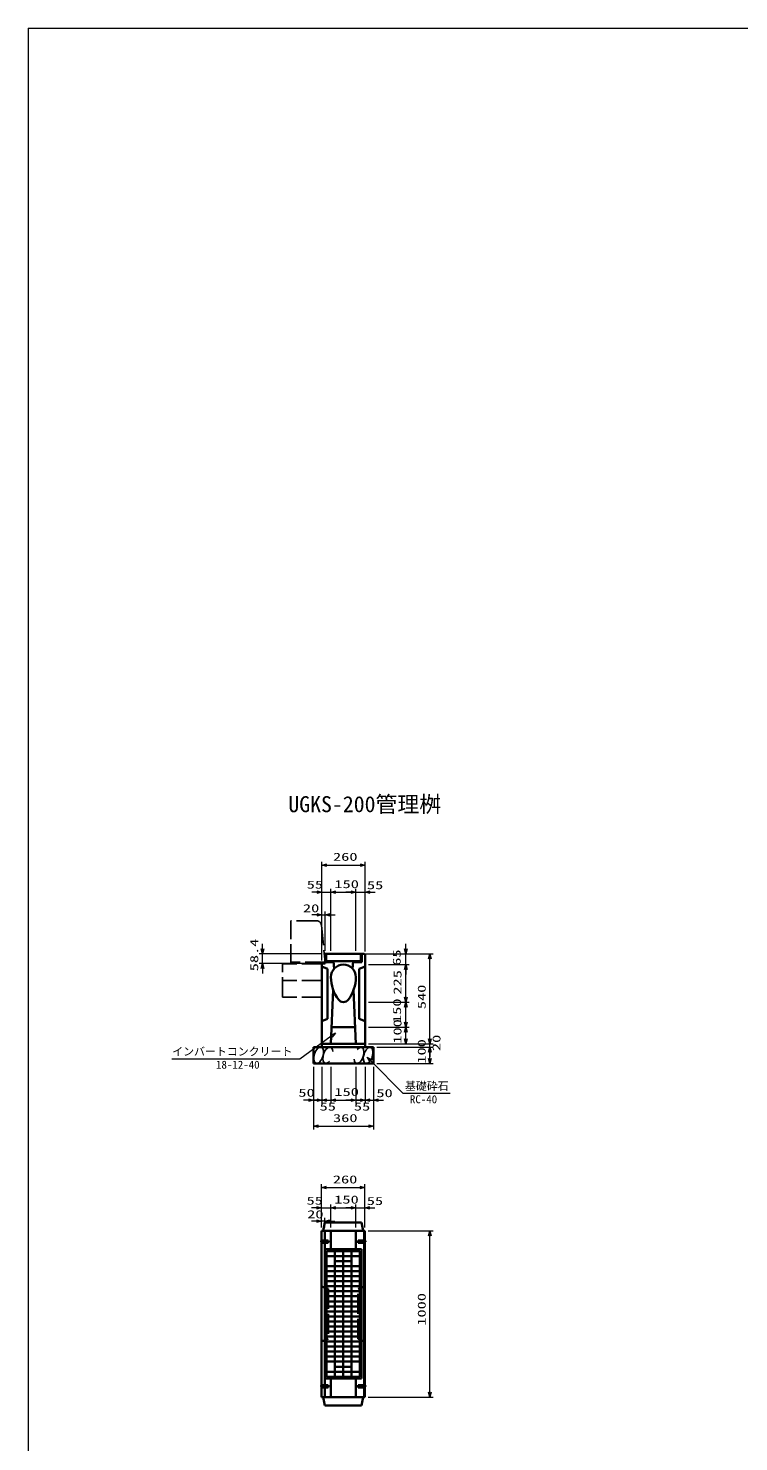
# Model space of a CAD drawing. Units: millimetres on the paper. Extents: x 15 to 1219, y 6 to 859.
# Drawn here: x 15 to 228.3, y 433.9 to 858.6 of the extents above; entities that cross this region are included whole.
import ezdxf
from ezdxf.enums import TextEntityAlignment as Align

# ---------------------------------------------------------------- set-up
doc = ezdxf.new("R2010")
doc.units = ezdxf.units.MM
doc.linetypes.add('DASHED', pattern=[7.5, 6, -1.5])
doc.linetypes.add('USER1', pattern=[18.5, 12, -1.5, 3.5, -1.5])
for name, color, linetype, lineweight in [('D-BMK（構造物基準線）', 2, 'USER1', 18), ('D-STR-DIM（寸法）', 7, 'Continuous', 13), ('D-STR-HTXT(基礎砕石-旗)', 7, 'Continuous', 13), ('D-STR-HTXT（旗上げ）', 7, 'Continuous', 13), ('D-STR-STRF(グリ)', 7, 'Continuous', 25), ('D-STR-STRF(歩車)', 7, 'DASHED', 25), ('D-STR-TXT(文字)', 7, 'DASHED', 18), ('D-STR（構造物）', 1, 'Continuous', 35)]:
    doc.layers.add(name, color=color, linetype=linetype, lineweight=lineweight)
doc.styles.add('ＭＳ ゴシック', font='')
doc.styles.get('ＭＳ ゴシック').set_extended_font_data('MS Gothic')

# ---------------------------------------------------------------- blocks, each defined once
blk = doc.blocks.new('_Open30')
at = {"color": 7, "linetype": 'Continuous', "lineweight": 13}
for p, q in [((-1, 0.2679), (0, 0)), ((0, 0), (-1, -0.2679)), ((0, 0), (-1, 0))]:
    blk.add_line(p, q, dxfattribs=at)

msp = doc.modelspace()

# ---------------------------------------------------------------- linework, layer by layer
at = {"layer": 'D-BMK（構造物基準線）'}
for p, q in [((105.463, 494.054), (102.614, 494.054)), ((116.538, 494.054), (113.689, 494.054)), ((105.463, 450.554), (102.614, 450.554)), ((116.538, 450.554), (113.689, 450.554))]:
    msp.add_line(p, q, dxfattribs=at)
at = {"layer": 'D-STR-DIM（寸法）', "color": 2}
for q in [(1218.617, 858.622), (15.01, 15.008)]:
    msp.add_line((15.01, 858.622), q, dxfattribs=at)
at = {"layer": 'D-STR-DIM（寸法）'}
for p, q in [((103.127, 599.987), (103.127, 608.196)), ((116.127, 599.987), (116.127, 608.196)), ((104.627, 607.196), (114.627, 607.196)), ((101.627, 598.987), (100.127, 598.987)), ((103.127, 578.455), (103.127, 599.987)), ((103.127, 598.987), (105.877, 598.987)), ((105.877, 581.45), (105.877, 599.987)), ((105.877, 581.419), (105.877, 599.987)), ((107.377, 598.987), (108.877, 598.987)), ((107.377, 598.987), (111.877, 598.987)), ((111.877, 598.987), (110.377, 598.987)), ((113.377, 581.419), (113.377, 599.987)), ((113.377, 581.45), (113.377, 599.987)), ((113.377, 598.987), (116.127, 598.987)), ((116.127, 581.255), (116.127, 599.987)), ((117.627, 598.987), (119.127, 598.987)), ((101.627, 592.178), (100.127, 592.178)), ((103.127, 578.455), (103.127, 593.178)), ((103.127, 592.178), (104.127, 592.178)), ((104.127, 581.455), (104.127, 593.178)), ((105.627, 592.178), (107.127, 592.178)), ((85.292, 582.005), (85.292, 583.505)), ((128.319, 582.005), (128.319, 583.505)), ((103.127, 580.505), (84.292, 580.505)), ((85.292, 577.585), (85.292, 580.505)), ((116.127, 580.505), (129.319, 580.505)), ((118.877, 580.508), (136.579, 580.508)), ((128.319, 577.254), (128.319, 580.505)), ((135.579, 555.005), (135.579, 579.008)), ((102.127, 577.585), (84.292, 577.585)), ((85.292, 576.085), (85.292, 574.585)), ((117.127, 577.254), (129.319, 577.254)), ((117.127, 577.254), (129.319, 577.254)), ((128.319, 567.505), (128.319, 575.754)), ((128.319, 575.754), (128.319, 574.254)), ((117.127, 566.005), (129.319, 566.005)), ((117.127, 566.005), (129.319, 566.005)), ((128.319, 560.005), (128.319, 564.505)), ((117.127, 558.505), (129.319, 558.505)), ((117.127, 558.505), (129.319, 558.505)), ((128.319, 555.005), (128.319, 557.005)), ((135.579, 555.005), (135.579, 556.505)), ((117.127, 553.505), (136.579, 553.505)), ((117.127, 553.505), (136.579, 553.505)), ((117.127, 553.505), (129.319, 553.505)), ((119.627, 552.505), (136.579, 552.505)), ((119.627, 552.505), (136.579, 552.505)), ((135.579, 552.505), (135.579, 553.505)), ((135.579, 549.005), (135.579, 551.005)), ((135.579, 551.005), (135.579, 549.505)), ((100.627, 546.505), (100.627, 535.538)), ((103.127, 546.505), (103.127, 535.538)), ((103.127, 546.505), (103.127, 535.538)), ((105.877, 546.505), (105.877, 535.538)), ((105.877, 546.505), (105.877, 535.538)), ((113.377, 546.505), (113.377, 535.538)), ((113.377, 546.505), (113.377, 535.538)), ((116.127, 546.505), (116.127, 535.538)), ((116.127, 546.505), (116.127, 535.538)), ((118.627, 546.505), (118.627, 535.538)), ((119.627, 547.505), (136.579, 547.505)), ((99.127, 536.538), (97.627, 536.538)), ((101.627, 536.538), (100.127, 536.538)), ((100.627, 536.538), (103.127, 536.538)), ((100.627, 535.538), (100.627, 527.686)), ((103.127, 536.538), (105.877, 536.538)), ((104.627, 536.538), (106.127, 536.538)), ((107.377, 536.538), (108.877, 536.538)), ((107.377, 536.538), (111.877, 536.538)), ((111.877, 536.538), (110.377, 536.538)), ((114.627, 536.538), (113.127, 536.538)), ((113.377, 536.538), (116.127, 536.538)), ((116.127, 536.538), (118.627, 536.538)), ((117.627, 536.538), (119.127, 536.538)), ((118.627, 535.538), (118.627, 527.686)), ((120.127, 536.538), (121.627, 536.538)), ((102.127, 528.686), (117.127, 528.686)), ((103.076, 505.201), (103.076, 511.251)), ((104.576, 510.251), (114.576, 510.251)), ((116.076, 505.201), (116.076, 511.251)), ((101.576, 504.201), (100.076, 504.201)), ((103.076, 498.304), (103.076, 505.201)), ((103.076, 504.201), (105.826, 504.201)), ((105.826, 498.356), (105.826, 505.201)), ((105.826, 498.304), (105.826, 505.201)), ((107.326, 504.201), (108.826, 504.201)), ((107.326, 504.201), (111.826, 504.201)), ((111.826, 504.201), (110.326, 504.201)), ((113.326, 498.304), (113.326, 505.201)), ((113.326, 498.341), (113.326, 505.201)), ((113.326, 504.201), (116.076, 504.201)), ((116.076, 498.274), (116.076, 505.201)), ((117.576, 504.201), (119.076, 504.201)), ((117.076, 497.304), (136.579, 497.304)), ((135.579, 448.804), (135.579, 495.804)), ((117.076, 447.304), (136.579, 447.304))]:
    msp.add_line(p, q, dxfattribs=at)
at = {"layer": 'D-STR-HTXT(基礎砕石-旗)'}
msp.add_lwpolyline([(141.671, 538.532), (127.567, 538.532), (117.844, 548.349)], dxfattribs=at)
at = {"layer": 'D-STR-HTXT（旗上げ）'}
for p, q in [((103.076, 498.304), (103.076, 501.188)), ((104.076, 498.304), (104.076, 501.188)), ((101.576, 500.188), (100.076, 500.188)), ((104.076, 500.188), (103.076, 500.188)), ((105.576, 500.188), (107.076, 500.188))]:
    msp.add_line(p, q, dxfattribs=at)
msp.add_lwpolyline([(58.119, 548.918), (96.564, 548.918), (105.993, 555.827)], dxfattribs=at)
at = {"layer": 'D-STR-STRF(グリ)'}
for centre, major_axis in [((102.202, 550.028), (0.79, 2.421)), ((117.051, 549.981), (-0.79, -2.421))]:
    msp.add_ellipse(centre, major_axis=major_axis, ratio=0.5139, dxfattribs=at)
for centre, major_axis in [((104.943, 550.028), (0.79, 2.421)), ((114.311, 549.981), (-0.79, -2.421))]:
    msp.add_ellipse(centre, major_axis=major_axis, ratio=0.5139, start_param=5.3575563, end_param=10.3750652, dxfattribs=at)
at = {"layer": 'D-STR-STRF(歩車)'}
for p, q in [((93.877, 577.455), (93.877, 590.455)), ((101.519, 590.455), (93.877, 590.455)), ((103.012, 589.104), (104.127, 577.955)), ((104.127, 577.955), (93.877, 577.955)), ((103.127, 577.455), (91.377, 577.455)), ((91.377, 567.455), (91.377, 577.455)), ((103.127, 577.455), (103.127, 567.455)), ((103.127, 572.455), (91.377, 572.455)), ((103.127, 567.455), (91.377, 567.455))]:
    msp.add_line(p, q, dxfattribs=at)
msp.add_arc((101.519, 588.955), 1.5, 5.71077, 89.99998, dxfattribs=at)
at = {"layer": 'D-STR（構造物）'}
for p, q in [((115.877, 580.505), (104.127, 580.505)), ((104.127, 580.505), (104.127, 577.585)), ((104.127, 580.505), (104.127, 578.005)), ((104.127, 578.005), (106.627, 578.005)), ((104.427, 578.305), (104.427, 580.505)), ((114.827, 578.305), (104.427, 578.305)), ((106.627, 578.005), (106.627, 578.305)), ((106.869, 576.046), (106.652, 578.305)), ((112.602, 578.305), (112.384, 576.046)), ((114.827, 578.305), (112.602, 578.305)), ((112.627, 578.305), (112.627, 578.005)), ((112.627, 578.005), (115.127, 578.005)), ((114.827, 580.505), (114.827, 578.305)), ((115.127, 578.005), (115.127, 580.505)), ((116.127, 580.255), (115.877, 580.505)), ((116.127, 552.505), (116.127, 580.255)), ((104.127, 577.585), (103.127, 577.585)), ((103.127, 577.585), (103.127, 552.505)), ((104.877, 575.985), (103.127, 576.735)), ((104.877, 560.985), (104.877, 575.985)), ((114.377, 575.985), (116.127, 576.735)), ((114.377, 575.985), (114.377, 560.985)), ((106.556, 569.654), (105.877, 553.505)), ((113.377, 553.505), (112.697, 569.654)), ((104.877, 560.985), (103.127, 560.235)), ((114.377, 560.985), (116.127, 560.235)), ((106.087, 558.505), (113.166, 558.505)), ((100.627, 552.505), (118.627, 552.505)), ((100.627, 552.505), (100.627, 547.505)), ((103.127, 553.505), (116.127, 553.505)), ((118.627, 547.505), (118.627, 552.505)), ((100.627, 547.505), (118.627, 547.505)), ((103.076, 447.304), (103.076, 497.304)), ((103.076, 497.304), (116.076, 497.304)), ((104.076, 499.804), (103.576, 497.304)), ((115.076, 499.804), (104.076, 499.804)), ((104.076, 497.304), (104.076, 447.304)), ((115.576, 497.304), (115.076, 499.804)), ((115.826, 447.304), (115.826, 497.304)), ((116.076, 497.304), (116.076, 447.304)), ((115.076, 491.729), (104.076, 491.729)), ((104.576, 491.179), (114.576, 491.179)), ((104.576, 453.429), (104.576, 491.179)), ((104.576, 489.669), (114.576, 489.669)), ((107.076, 491.179), (107.076, 453.429)), ((109.576, 453.429), (109.576, 491.179)), ((112.076, 491.179), (112.076, 453.429)), ((114.576, 491.179), (114.576, 453.429)), ((115.076, 452.879), (115.076, 491.729)), ((114.576, 486.649), (104.576, 486.649)), ((104.576, 485.139), (114.576, 485.139)), ((107.076, 488.159), (112.076, 488.159)), ((114.576, 483.629), (104.576, 483.629)), ((104.576, 482.119), (114.576, 482.119)), ((114.576, 480.609), (104.576, 480.609)), ((114.576, 479.099), (104.576, 479.099)), ((104.576, 477.589), (114.576, 477.589)), ((114.576, 476.079), (104.576, 476.079)), ((104.576, 474.569), (114.576, 474.569)), ((114.576, 473.059), (104.576, 473.059)), ((104.576, 471.549), (114.576, 471.549)), ((114.576, 470.039), (104.576, 470.039)), ((104.576, 468.529), (114.576, 468.529)), ((114.576, 467.019), (104.576, 467.019)), ((104.576, 465.509), (114.576, 465.509)), ((104.576, 463.999), (114.576, 463.999)), ((114.576, 462.489), (104.576, 462.489)), ((104.576, 460.979), (114.576, 460.979)), ((114.576, 459.469), (104.576, 459.469)), ((104.576, 457.959), (114.576, 457.959)), ((114.576, 454.939), (104.576, 454.939)), ((107.076, 456.449), (112.076, 456.449)), ((104.076, 452.879), (115.076, 452.879)), ((114.576, 453.429), (104.576, 453.429)), ((116.076, 447.304), (103.076, 447.304)), ((103.576, 447.304), (104.076, 444.804)), ((115.076, 444.804), (115.576, 447.304)), ((104.076, 444.804), (115.076, 444.804))]:
    msp.add_line(p, q, dxfattribs=at)
at = {"layer": 'D-STR（構造物）', "linetype": 'DASHED'}
for p, q in [((105.826, 497.304), (105.826, 491.834)), ((113.326, 491.834), (113.326, 497.304)), ((103.076, 494.404), (105.076, 494.404)), ((105.076, 493.704), (103.076, 493.704)), ((105.076, 494.404), (105.076, 493.704)), ((114.076, 494.404), (116.076, 494.404)), ((114.076, 493.704), (114.076, 494.404)), ((116.076, 493.704), (114.076, 493.704)), ((105.076, 479.804), (103.076, 480.554)), ((114.076, 479.804), (116.076, 480.554)), ((105.076, 479.804), (105.076, 464.804)), ((114.076, 464.804), (114.076, 479.804)), ((105.076, 464.804), (103.076, 464.054)), ((114.076, 464.804), (116.076, 464.054)), ((103.076, 450.904), (105.076, 450.904)), ((105.076, 450.904), (105.076, 450.204)), ((105.826, 452.879), (105.826, 447.304)), ((113.326, 452.879), (113.326, 447.304)), ((116.076, 450.904), (114.076, 450.904)), ((114.076, 450.904), (114.076, 450.204)), ((105.076, 450.204), (103.076, 450.204)), ((114.076, 450.204), (116.076, 450.204))]:
    msp.add_line(p, q, dxfattribs=at)
at = {"layer": 'D-STR（構造物）'}
for centre, radius, start, end in [((109.627, 573.505), 3.75, 0, 180), ((117.127, 573.505), 11.25, 180, 216.86989), ((102.127, 573.505), 11.25, 323.13008, 359.99998), ((109.627, 567.88), 1.875, 216.86978, 323.12999)]:
    msp.add_arc(centre, radius, start, end, dxfattribs=at)

# ---------------------------------------------------------------- block references
at = {"layer": 'D-STR-DIM（寸法）', "xscale": 1.5, "yscale": 1.5}
for p, rotation in [((103.127, 607.196), 180), ((105.877, 598.987), 180), ((105.877, 598.987), 180), ((116.127, 598.987), 180), ((104.127, 592.178), 180), ((85.292, 580.505), 270), ((128.319, 580.505), 270), ((135.579, 580.508), 90), ((85.292, 577.585), 90), ((128.319, 577.254), 90), ((128.319, 577.254), 90), ((128.319, 566.005), 270), ((128.319, 566.005), 90), ((128.319, 558.505), 270), ((128.319, 558.505), 90), ((128.319, 553.505), 270), ((135.579, 553.505), 270), ((135.579, 553.505), 270), ((135.579, 552.505), 90), ((135.579, 552.505), 90), ((135.579, 547.505), 270), ((103.127, 536.538), 180), ((105.877, 536.538), 180), ((105.877, 536.538), 180), ((116.127, 536.538), 180), ((118.627, 536.538), 180), ((100.627, 528.686), 180), ((103.076, 510.251), 180), ((105.826, 504.201), 180), ((105.826, 504.201), 180), ((116.076, 504.201), 180), ((135.579, 497.304), 90), ((135.579, 447.304), 270)]:
    msp.add_blockref('_Open30', p, dxfattribs=dict(at, rotation=rotation))
for p in [(116.127, 607.196), (103.127, 598.987), (113.377, 598.987), (113.377, 598.987), (103.127, 592.178), (100.627, 536.538), (103.127, 536.538), (113.377, 536.538), (113.377, 536.538), (116.127, 536.538), (118.627, 528.686), (116.076, 510.251), (103.076, 504.201), (113.326, 504.201), (113.326, 504.201)]:
    msp.add_blockref('_Open30', p, dxfattribs=at)
at = {"layer": 'D-STR-HTXT(基礎砕石-旗)', "xscale": 1.5, "yscale": 1.5, "rotation": 134.72505}
msp.add_blockref('_Open30', (116.788, 549.414), dxfattribs=at)
at = {"layer": 'D-STR-HTXT（旗上げ）', "xscale": 1.5, "yscale": 1.5}
for p, rotation in [((107.203, 556.713), 36.22839), ((104.076, 500.188), 180)]:
    msp.add_blockref('_Open30', p, dxfattribs=dict(at, rotation=rotation))
msp.add_blockref('_Open30', (103.076, 500.188), dxfattribs=at)

# ---------------------------------------------------------------- texts
at = {"layer": 'D-STR-DIM（寸法）', "style": 'ＭＳ ゴシック', "width": 1.5}
for s, p in [('260', (106.502, 607.733)), ('55', (98.608, 599.381)), ('150', (106.918, 599.525)), ('55', (116.692, 599.21)), ('20', (97.476, 592.28)), ('50', (96.1, 536.844)), ('150', (106.918, 537.075)), ('50', (119.519, 536.725)), ('55', (102.482, 532.689)), ('55', (112.777, 532.689)), ('360', (106.502, 529.223)), ('260', (106.451, 510.788)), ('55', (98.557, 504.419)), ('150', (106.867, 504.738)), ('55', (116.641, 504.324))]:
    msp.add_text(s, height=2.405, dxfattribs=at).set_placement(p, align=Align.BOTTOM_LEFT)
for s, p in [('58.4', (84.755, 575.26)), ('65', (127.553, 576.913)), ('225', (127.782, 568.25)), ('540', (135.042, 563.881)), ('150', (127.652, 559.728)), ('100', (127.782, 553.505)), ('100', (135.042, 547.505)), ('20', (139.494, 551.286)), ('1000', (135.042, 468.762))]:
    msp.add_text(s, height=2.405, rotation=90, dxfattribs=at).set_placement(p, align=Align.BOTTOM_LEFT)
at = {"layer": 'D-STR-HTXT(基礎砕石-旗)', "style": 'ＭＳ ゴシック'}
for s, p in [('基礎砕石', (128.102, 538.866)), ('RC-40', (129.59, 534.881))]:
    msp.add_text(s, height=2.405, dxfattribs=at).set_placement(p, align=Align.BOTTOM_LEFT)
at = {"layer": 'D-STR-HTXT（旗上げ）', "style": 'ＭＳ ゴシック'}
for s, p in [('インバートコンクリート', (58.227, 549.215)), ('18-12-40', (71.37, 545.267))]:
    msp.add_text(s, height=2.405, dxfattribs=at).set_placement(p, align=Align.BOTTOM_LEFT)
at = {"layer": 'D-STR-HTXT（旗上げ）', "style": 'ＭＳ ゴシック', "width": 1.5}
msp.add_text('20', height=2.405, dxfattribs=at).set_placement((98.744, 500.321), align=Align.BOTTOM_LEFT)
at = {"layer": 'D-STR-TXT(文字)', "style": 'ＭＳ ゴシック'}
msp.add_text('UGKS-200管理桝', height=4.811, dxfattribs=at).set_placement((93.081, 621.627), align=Align.BOTTOM_LEFT)

doc.saveas('drawing.dxf')
